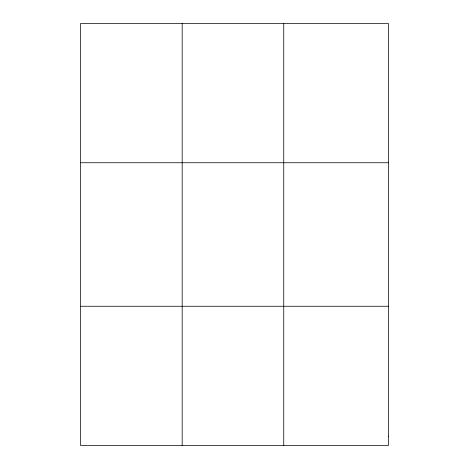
<?xml version="1.0" encoding="UTF-8"?>
<svg xmlns="http://www.w3.org/2000/svg" width="469" height="469" viewBox="0 0 469 469"><rect width="100%" height="100%" fill="white"/><g stroke="black" fill="none" stroke-linecap="round" stroke-linejoin="round"><path stroke-width="0.7" d="M182.177 445.55L182.177 23.45M283.745 445.55L283.745 23.45M80.615 162.743L388.385 162.743M80.615 306.257L388.385 306.257M388.385 436.264L388.385 445.55L80.615 445.55L80.615 23.45L388.385 23.45L388.385 436.264"/></g></svg>
